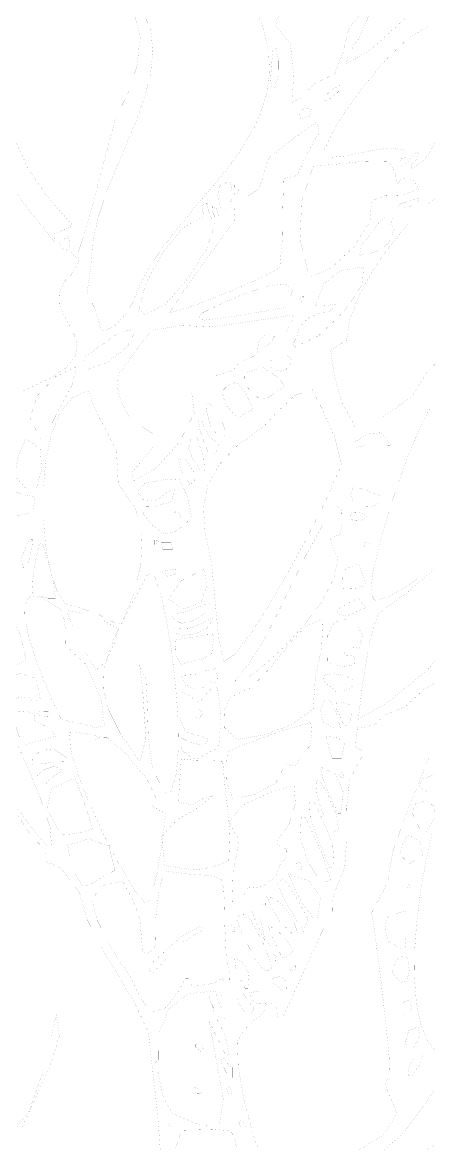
# Model space of a CAD drawing. Extents: x 0 to 56.3, y 0 to 80.3.
# Drawn here: x 16.38 to 24.9, y 29.67 to 53.19 of the extents above; entities that cross this region are included whole.
import ezdxf

# ---------------------------------------------------------------- set-up
doc = ezdxf.new("R2010")
doc.units = 0
doc.header["$LTSCALE"] = 0.000394
doc.header["$MEASUREMENT"] = 0
doc.layers.get('0').update_dxf_attribs({"linetype": 'CONTINUOUS'})
doc.layers.add('Alberi', color=8, linetype='CONTINUOUS')

# ---------------------------------------------------------------- blocks, each defined once
blk = doc.blocks.new('A$C3AE453EB')
at = {"layer": 'Alberi', "color": 9, "linetype": 'Continuous', "const_width": 0.001}
for points in [[(21.24, 53.56), (21.44, 53.053), (21.545, 52.577), (21.565, 52.131), (21.51, 51.709), (21.39, 51.309), (21.215, 50.928), (20.996, 50.56), (20.743, 50.204), (20.465, 49.855), (20.173, 49.51), (19.878, 49.165), (19.589, 48.817), (19.317, 48.462), (19.071, 48.097), (18.862, 47.717), (18.7, 47.32), (18.527, 47.057), (18.32, 46.823), (18.04, 46.7), (17.911, 47.159), (17.732, 47.508), (17.81, 48.04), (17.854, 48.583), (17.973, 49.112), (18.145, 49.631), (18.349, 50.14), (18.564, 50.64), (18.769, 51.133), (18.943, 51.621), (19.066, 52.103), (19.115, 52.583), (19.07, 53.06), (18.799, 53.588)], [(24.93, 54.107), (24.69, 53.53), (24.219, 53.094), (23.685, 52.61), (23.18, 52.32), (23.21, 52.464), (23.273, 52.587), (23.33, 52.71), (23.447, 52.844), (23.595, 53.188), (23.767, 53.699), (23.954, 54.333), (24.146, 55.044), (24.337, 55.789), (24.517, 56.525), (24.678, 57.206), (24.811, 57.788), (24.908, 58.228)], [(18.53, 53.85), (18.653, 53.545), (18.77, 53.212), (18.86, 52.82)], [(25.072, 50.714), (24.838, 50.316), (24.56, 50.12), (24.553, 50.15), (24.55, 50.18), (24.55, 50.21), (24.62, 50.282), (24.677, 50.365), (24.7, 50.47), (24.583, 50.402), (24.497, 50.298), (24.42, 50.19), (24.38, 50.19), (24.343, 50.187), (24.31, 50.18), (24.31, 50.23), (24.313, 50.277), (24.32, 50.32), (24.36, 50.34), (24.403, 50.357), (24.45, 50.37), (24.45, 50.417), (24.45, 50.46), (24.45, 50.5), (24.082, 50.553), (23.623, 50.483), (23.174, 50.385), (22.834, 50.354), (22.703, 50.485), (22.88, 50.87), (23.137, 51.29), (23.54, 51.844), (24.018, 52.413), (24.505, 52.879), (24.93, 53.12)], [(18.33, 51.17), (18.587, 51.693), (18.783, 52.274), (18.84, 52.81)], [(17.41, 48.95), (16.881, 49.554), (16.508, 50.095), (16.243, 50.674), (16.04, 51.39)], [(17.55, 48.37), (17.686, 48.775), (17.933, 49.676), (18.183, 50.624), (18.33, 51.17)], [(17.04, 48.59), (16.58, 49.17), (16.11, 49.777), (15.79, 50.33)], [(25.415, 46.401), (24.87, 45.84), (24.552, 45.343), (23.931, 44.901), (23.36, 44.71), (23.081, 45.229), (22.922, 45.788), (22.85, 46.3), (22.944, 46.375), (23.066, 46.449), (23.18, 46.51), (23.251, 46.956), (23.444, 47.456), (23.732, 47.98), (24.086, 48.495), (24.48, 48.969), (24.883, 49.372), (25.27, 49.67)], [(17.39, 48.9), (17.393, 48.92), (17.4, 48.937), (17.41, 48.95)], [(17.04, 48.75), (17.153, 48.8), (17.27, 48.85), (17.39, 48.9)], [(17.05, 48.59), (17.043, 48.647), (17.04, 48.7), (17.04, 48.75)], [(17.26, 47.76), (17.401, 47.892), (17.519, 48.085), (17.58, 48.25)], [(17.58, 48.25), (17.496, 48.266), (17.444, 48.308), (17.4, 48.37)], [(17.54, 48.39), (17.493, 48.39), (17.45, 48.39), (17.41, 48.39)], [(16.38, 45.45), (16.957, 45.716), (17.312, 45.96), (17.489, 46.187), (17.528, 46.403), (17.473, 46.613), (17.365, 46.822), (17.248, 47.036), (17.163, 47.26), (17.153, 47.5), (17.26, 47.76)], [(25.079, 41.816), (24.563, 41.429), (24.108, 41.16), (23.77, 41.06), (23.692, 41.212), (23.731, 41.616), (23.861, 42.197), (24.056, 42.88), (24.289, 43.59), (24.534, 44.25), (24.763, 44.785), (24.95, 45.12)], [(16.55, 42.16), (16.54, 42.16), (16.53, 42.16), (16.52, 42.16)], [(25.1, 31.55), (24.889, 31.807), (24.74, 32.172), (24.648, 32.627), (24.607, 33.152), (24.612, 33.729), (24.658, 34.339), (24.738, 34.962), (24.847, 35.581), (24.979, 36.175)], [(21.416, 29.313), (21.212, 29.883), (21.029, 30.586), (20.908, 31.277), (20.891, 31.81), (21.02, 32.04), (21.189, 32.219), (21.427, 32.405), (21.51, 32.61), (21.307, 32.598), (21.183, 32.689), (21.14, 32.83), (21.329, 32.867), (21.458, 32.824), (21.56, 32.62), (21.658, 32.598), (21.709, 32.512), (21.74, 32.33), (21.773, 32.33), (21.81, 32.33), (21.85, 32.33), (22.184, 33.059), (22.633, 34.045), (22.88, 34.54), (22.881, 34.708), (22.892, 34.82), (22.92, 34.92), (23.143, 35.463), (23.187, 36.074), (23.181, 36.703), (23.249, 37.302), (23.52, 37.82), (23.52, 37.847), (23.52, 37.87), (23.52, 37.89), (23.47, 37.927), (23.42, 37.96), (23.37, 37.99), (23.38, 38.127), (23.393, 38.26), (23.41, 38.39), (23.621, 38.409), (23.795, 38.472), (23.96, 38.65), (24.406, 38.826), (24.784, 39.175), (25.21, 39.43)], [(24.919, 37.777), (24.655, 37.123), (24.374, 36.437), (24.151, 35.782), (24.06, 35.22), (23.943, 34.932), (23.814, 34.725), (23.71, 34.51), (23.767, 34.157), (23.874, 33.334), (23.991, 32.342), (24.076, 31.48), (24.09, 31.05), (24.05, 31.027), (24.013, 31), (23.98, 30.97), (24.03, 30.788), (24.137, 30.556), (24.24, 30.3), (23.955, 29.845), (23.291, 29.454)], [(16.348, 29.972), (16.639, 30.595), (16.952, 31.283), (17.149, 31.92), (17.09, 32.39), (16.993, 31.931), (16.794, 31.135), (16.518, 30.354), (16.19, 29.94)], [(16.104, 38.385), (16.402, 37.756), (16.723, 36.997), (16.956, 36.31), (16.99, 35.9), (16.96, 35.9), (16.93, 35.9), (16.9, 35.9), (16.601, 36.264), (16.273, 36.694)], [(16.282, 36.544), (16.538, 36.153), (16.86, 35.82), (16.853, 35.747), (16.85, 35.67), (16.85, 35.59), (16.999, 35.53), (17.191, 35.441), (17.58, 34.92), (17.736, 34.369), (18.025, 33.798), (18.381, 33.212), (18.735, 32.614), (19.02, 32.01), (19.073, 31.526), (19.147, 30.907), (19.22, 30.22), (19.27, 29.534)], [(20, 38.7), (20.03, 38.727), (20.06, 38.75), (20.09, 38.77)], [(20.04, 38.58), (20.023, 38.62), (20.01, 38.66), (20, 38.7)], [(20.07, 38.57), (20.1, 38.61), (20.133, 38.647), (20.17, 38.68)], [(20.09, 38.77), (20.12, 38.75), (20.15, 38.727), (20.18, 38.7)], [(17.89, 38.14), (17.91, 38.15), (17.933, 38.157), (17.96, 38.16)], [(19.03, 33.39), (19.374, 33.711), (19.692, 33.987), (20.11, 34.24)], [(19.12, 33.25), (19.434, 33.59), (19.739, 33.89), (20.16, 34.15)], [(20.16, 34.2), (20.143, 34.21), (20.13, 34.217), (20.12, 34.22)], [(20.16, 34.15), (20.16, 34.17), (20.16, 34.187), (20.16, 34.2)], [(21.68, 33.57), (21.69, 33.57), (21.7, 33.57), (21.71, 33.57)], [(19.08, 33.26), (19.045, 33.307), (19.039, 33.343), (19.03, 33.39)]]:
    blk.add_lwpolyline(points, dxfattribs=at)
for points in [[(22.04, 51.5), (22.071, 52.118), (21.999, 52.749), (21.69, 53.12), (21.804, 53.516), (22.08, 54.2), (22.424, 54.956), (22.74, 55.568), (22.93, 55.82), (23.091, 55.442), (23.329, 54.68), (23.497, 53.866), (23.45, 53.33), (23.226, 53.044), (23.11, 52.559), (22.927, 52.103), (22.5, 51.9), (22.365, 51.75), (22.221, 51.604)], [(21.61, 51.8), (21.587, 52.012), (21.617, 52.392), (21.64, 52.65), (21.66, 52.65), (21.683, 52.647), (21.71, 52.64), (21.753, 52.389), (21.754, 52.098), (21.67, 51.8), (21.65, 51.8), (21.63, 51.8)], [(22.71, 51.54), (22.71, 51.57), (22.71, 51.597), (22.71, 51.62), (22.824, 51.728), (22.933, 51.813), (23.08, 51.88), (23.08, 51.86), (23.083, 51.837), (23.09, 51.81), (22.984, 51.708), (22.876, 51.63), (22.81, 51.56), (22.773, 51.557), (22.74, 51.55)], [(22.21, 51.17), (22.203, 51.22), (22.2, 51.27), (22.2, 51.32), (22.262, 51.36), (22.331, 51.388), (22.44, 51.36), (22.418, 51.235), (22.345, 51.188)], [(19.46, 47.09), (19.764, 47.554), (20.396, 48.443), (20.82, 49), (20.837, 49.28), (21.073, 49.514), (21.35, 49.7), (21.544, 50.335), (22.009, 50.709), (22.57, 51.11), (22.606, 50.878), (22.337, 50.399), (22.16, 50), (22.053, 49.937), (21.953, 49.927), (21.86, 49.91), (21.844, 49.312), (21.836, 48.665), (21.78, 48.04), (21.439, 47.854), (20.706, 47.531), (19.931, 47.226)], [(22.4, 47.84), (22.205, 48.633), (22.241, 49.437), (22.48, 50.17), (22.986, 50.214), (23.524, 50.27), (24.07, 50.26), (24.145, 50.142), (24.215, 49.991), (24.23, 49.78), (24.26, 49.82), (24.29, 49.86), (24.32, 49.9), (24.467, 49.91), (24.59, 49.874), (24.69, 49.69), (24.374, 49.566), (24.006, 49.555), (23.71, 49.45), (23.673, 49.005), (23.329, 48.473), (22.848, 48.027)], [(20.54, 49.26), (20.474, 49.547), (20.513, 49.75), (20.74, 49.87), (20.768, 49.672), (20.772, 49.475), (20.66, 49.25), (20.62, 49.257), (20.58, 49.26)], [(20.83, 49.58), (20.823, 49.72), (20.82, 49.857), (20.82, 49.99), (20.843, 49.99), (20.87, 49.99), (20.9, 49.99), (20.9, 49.86), (20.903, 49.73), (20.91, 49.6), (20.88, 49.597), (20.853, 49.59)], [(24.39, 49.3), (24.35, 49.3), (24.31, 49.3), (24.27, 49.3), (24.273, 49.327), (24.28, 49.35), (24.29, 49.37), (24.43, 49.417), (24.573, 49.46), (24.72, 49.5), (24.65, 49.391), (24.507, 49.323)], [(18.96, 47.05), (18.91, 47.087), (18.863, 47.12), (18.82, 47.15), (18.963, 47.7), (19.313, 48.343), (19.748, 48.877), (20.15, 49.1), (20.174, 49.18), (20.156, 49.254), (20.14, 49.32), (20.15, 49.34), (20.16, 49.357), (20.17, 49.37), (20.2, 49.377), (20.23, 49.38), (20.26, 49.38), (20.275, 49.258), (20.319, 49.125), (20.42, 48.97), (20.258, 48.468), (19.866, 47.83), (19.386, 47.283)], [(20.42, 49.1), (20.378, 49.184), (20.362, 49.25), (20.36, 49.32), (20.434, 49.298), (20.473, 49.239), (20.5, 49.09), (20.47, 49.097), (20.443, 49.1)], [(23.45, 48.3), (23.496, 48.506), (23.794, 48.891), (23.98, 49.11), (24.033, 49.11), (24.09, 49.11), (24.15, 49.11), (24.133, 49.05), (24.12, 48.99), (24.11, 48.93), (24.133, 48.91), (24.16, 48.89), (24.19, 48.87), (24.065, 48.554), (23.775, 48.364)], [(17.26, 48.37), (17.223, 48.43), (17.19, 48.487), (17.16, 48.54), (17.213, 48.597), (17.27, 48.65), (17.33, 48.7), (17.372, 48.592), (17.358, 48.478)], [(22.08, 46.37), (22.07, 46.397), (22.063, 46.42), (22.06, 46.44), (22.138, 46.6), (22.192, 46.787), (22.37, 46.98), (22.56, 47.069), (22.853, 47.138), (22.95, 47.28), (22.803, 47.255), (22.637, 47.242), (22.53, 47.25), (22.71, 47.714), (23.054, 47.977), (23.54, 48.06), (23.513, 47.685), (23.136, 47.129), (22.596, 46.616)], [(20.19, 46.94), (20.16, 46.947), (20.13, 46.95), (20.1, 46.95), (20.1, 46.99), (20.103, 47.03), (20.11, 47.07), (20.279, 47.155), (20.635, 47.323), (21.086, 47.512), (21.535, 47.658), (21.888, 47.699), (22.052, 47.57), (21.93, 47.21), (21.33, 47.109), (20.743, 47.008)], [(22.19, 47.33), (22.193, 47.36), (22.2, 47.39), (22.21, 47.42), (22.233, 47.427), (22.26, 47.43), (22.29, 47.43), (22.283, 47.4), (22.28, 47.37), (22.28, 47.34), (22.25, 47.34), (22.22, 47.337)], [(18.71, 43.57), (18.68, 43.76), (18.891, 43.997), (19.112, 44.268), (19.113, 44.56), (18.66, 44.86), (18.471, 45.171), (18.382, 45.473), (18.36, 45.75), (18.709, 46.237), (19.081, 46.724), (19.73, 46.83), (20.359, 46.798), (21.354, 46.942), (22.07, 47.05), (22.025, 46.884), (21.909, 46.69), (21.75, 46.69), (21.646, 46.581), (21.617, 46.47), (21.46, 46.38), (21.46, 46.46), (21.46, 46.54), (21.46, 46.62), (21.354, 46.53), (21.313, 46.351), (21.3, 46.22), (21.096, 46.121), (20.944, 46.06), (20.78, 45.88), (20.475, 45.795), (20.108, 45.609), (19.93, 45.43), (19.983, 44.988), (19.676, 44.388), (19.192, 43.844)], [(17.75, 45.91), (17.665, 45.995), (17.665, 46.086), (17.68, 46.15), (17.965, 46.371), (18.421, 46.683), (18.78, 46.77), (18.584, 46.392), (18.159, 46.055)], [(21.79, 45.87), (21.684, 45.892), (21.616, 45.938), (21.57, 45.98), (21.57, 46.02), (21.57, 46.057), (21.57, 46.09), (21.69, 46.13), (21.81, 46.17), (21.93, 46.21), (21.96, 46.187), (21.993, 46.16), (22.03, 46.13), (21.994, 45.996), (21.906, 45.904)], [(16.75, 44.45), (16.535, 44.893), (16.699, 45.366), (17.078, 45.759), (17.51, 45.96), (17.42, 45.58), (17.086, 44.957), (16.83, 44.45), (16.8, 44.45), (16.773, 44.45)], [(21.37, 45.27), (21.029, 45.598), (21.034, 45.812), (21.4, 45.96), (21.556, 45.861), (21.771, 45.72), (21.88, 45.56), (21.708, 45.436), (21.536, 45.321)], [(20.89, 44.89), (20.705, 45.095), (20.615, 45.258), (20.57, 45.45), (20.654, 45.535), (20.739, 45.595), (20.87, 45.64), (21.084, 45.384), (21.216, 45.074)], [(18.32, 40.59), (17.948, 40.781), (17.589, 40.903), (17.27, 41), (17.097, 41.274), (16.96, 41.692), (16.863, 42.213), (16.813, 42.799), (16.813, 43.41), (16.868, 44.007), (16.985, 44.55), (17.167, 44.999), (17.421, 45.316), (17.75, 45.46), (17.998, 44.878), (18.349, 44.219), (18.39, 43.49), (18.745, 43.012), (18.888, 42.436), (18.862, 41.808), (18.705, 41.174), (18.46, 40.58), (18.41, 40.587), (18.363, 40.59)], [(20.6, 39.78), (20.493, 40.294), (20.41, 41.183), (20.35, 41.83), (20.212, 42.471), (20.18, 43.013), (20.27, 43.481), (20.5, 43.904), (20.888, 44.308), (21.45, 44.72), (21.732, 45.022), (22.091, 45.359), (22.46, 45.48), (22.655, 45.105), (22.929, 44.499), (23.08, 43.898), (22.91, 43.54), (22.83, 43.336), (22.615, 42.889), (22.303, 42.285), (21.931, 41.604), (21.537, 40.93), (21.159, 40.347), (20.834, 39.936)], [(20.49, 44.52), (20.331, 44.69), (20.249, 45.014), (20.23, 45.21), (20.25, 45.21), (20.273, 45.21), (20.3, 45.21), (20.424, 45.026), (20.582, 44.788), (20.66, 44.55), (20.607, 44.516), (20.556, 44.515)], [(20.29, 44.1), (20.189, 44.393), (20.105, 44.634), (20.07, 44.86), (20.09, 44.86), (20.113, 44.86), (20.14, 44.86), (20.196, 44.665), (20.291, 44.502), (20.5, 44.34), (20.48, 44.253), (20.436, 44.171), (20.39, 44.09), (20.353, 44.097), (20.32, 44.1)], [(16.47, 43.39), (16.209, 43.683), (16.288, 44.071), (16.44, 44.45), (16.746, 44.255), (16.787, 43.825), (16.66, 43.39), (16.593, 43.39), (16.53, 43.39)], [(20.11, 43.79), (19.93, 44.086), (19.863, 44.255), (19.93, 44.51), (19.96, 44.51), (19.993, 44.51), (20.03, 44.51), (20.092, 44.33), (20.185, 44.024), (20.2, 43.79), (20.17, 43.79), (20.14, 43.79)], [(23.35, 44.27), (23.35, 44.31), (23.35, 44.347), (23.35, 44.38), (23.623, 44.551), (23.903, 44.58), (24.13, 44.31), (23.837, 44.318), (23.63, 44.316)], [(19.89, 43.5), (19.757, 43.7), (19.693, 43.868), (19.66, 44.02), (19.7, 44.027), (19.743, 44.03), (19.79, 44.03), (19.887, 43.907), (19.99, 43.721), (20, 43.51), (19.96, 43.51), (19.923, 43.507)], [(19.35, 42.46), (19.119, 42.628), (18.928, 42.849), (18.87, 43.03), (19.154, 43.035), (19.5, 43.132), (19.57, 43.39), (19.55, 43.39), (19.53, 43.39), (19.51, 43.39), (19.169, 43.152), (18.901, 43.174), (18.796, 43.337), (18.946, 43.522), (19.44, 43.61), (19.683, 43.592), (19.847, 43.209), (19.93, 42.81), (19.755, 42.626), (19.578, 42.504)], [(16.3, 42.84), (16.166, 42.912), (16.07, 42.998), (15.99, 43.05), (16.008, 43.186), (16.052, 43.271), (16.11, 43.36), (16.254, 43.333), (16.416, 43.277), (16.64, 43.23), (16.61, 42.998), (16.504, 42.886)], [(23.54, 43.03), (23.326, 43.137), (23.264, 43.287), (23.33, 43.46), (23.513, 43.397), (23.7, 43.33), (23.89, 43.26), (23.89, 43.217), (23.89, 43.17), (23.89, 43.12), (23.777, 43.05), (23.66, 43.034)], [(20.86, 39.32), (20.853, 39.347), (20.85, 39.37), (20.85, 39.39), (21.168, 39.782), (21.469, 40.276), (21.758, 40.837), (22.045, 41.43), (22.335, 42.021), (22.638, 42.576), (22.96, 43.06), (23.081, 42.951), (23.089, 42.703), (23.05, 42.44), (22.983, 42.427), (22.92, 42.41), (22.86, 42.39), (22.853, 42.36), (22.85, 42.33), (22.85, 42.3), (22.998, 41.96), (22.917, 41.529), (22.666, 41.049), (22.301, 40.559), (21.881, 40.101), (21.462, 39.714), (21.103, 39.44)], [(19.61, 42.74), (19.593, 42.75), (19.58, 42.76), (19.57, 42.77), (19.57, 42.817), (19.57, 42.86), (19.57, 42.9), (19.59, 42.92), (19.61, 42.937), (19.63, 42.95), (19.683, 42.874), (19.697, 42.784)], [(23.35, 42.74), (23.32, 42.75), (23.293, 42.76), (23.27, 42.77), (23.27, 42.817), (23.273, 42.86), (23.28, 42.9), (23.365, 42.907), (23.461, 42.9), (23.6, 42.84), (23.549, 42.757), (23.441, 42.737)], [(16.38, 41.74), (16.356, 41.949), (16.441, 42.162), (16.51, 42.33), (16.533, 42.337), (16.56, 42.34), (16.59, 42.34), (16.573, 42.149), (16.51, 41.878)], [(19.15, 42.24), (19.15, 42.27), (19.15, 42.3), (19.15, 42.33), (19.2, 42.325), (19.234, 42.302), (19.23, 42.25), (19.2, 42.25), (19.173, 42.247)], [(16.91, 41.11), (16.731, 41.154), (16.646, 41.183), (16.58, 41.22), (16.603, 41.592), (16.66, 41.925), (16.73, 42.25), (16.75, 42.257), (16.773, 42.26), (16.8, 42.26), (16.901, 41.915), (17.016, 41.508), (17.07, 41.11), (17.013, 41.11), (16.96, 41.11)], [(19.32, 42.13), (19.31, 42.18), (19.3, 42.227), (19.29, 42.27), (19.36, 42.27), (19.43, 42.27), (19.5, 42.27), (19.51, 42.227), (19.52, 42.18), (19.53, 42.13), (19.46, 42.13), (19.39, 42.13)], [(23.56, 42.18), (23.553, 42.21), (23.55, 42.24), (23.55, 42.27), (23.59, 42.277), (23.63, 42.28), (23.67, 42.28), (23.66, 42.25), (23.65, 42.217), (23.64, 42.18), (23.61, 42.18), (23.583, 42.18)], [(23.43, 38.57), (23.516, 39.285), (23.674, 40.238), (23.84, 40.78), (24.435, 41.215), (25.105, 41.788), (25.56, 42.03), (25.447, 41.395), (25.327, 40.766), (25.26, 40.05), (24.857, 39.582), (24.073, 38.945)], [(19.4, 41.57), (19.39, 41.61), (19.383, 41.65), (19.38, 41.69), (19.453, 41.7), (19.53, 41.71), (19.61, 41.72), (19.61, 41.697), (19.61, 41.67), (19.61, 41.64), (19.542, 41.595), (19.468, 41.575)], [(19.78, 40.88), (19.437, 41.082), (19.706, 41.471), (20.19, 41.72), (20.253, 41.374), (20.131, 41.034)], [(23.11, 41.32), (23.099, 41.687), (23.431, 41.837), (23.6, 41.39), (23.442, 41.325), (23.275, 41.312)], [(19.36, 37.03), (19.112, 37.518), (19.02, 38.176), (19, 38.857), (18.968, 39.414), (18.84, 39.7), (18.904, 39.132), (18.969, 38.158), (18.84, 37.69), (18.434, 38.267), (18.186, 38.764), (18.078, 39.208), (18.091, 39.626), (18.208, 40.048), (18.411, 40.499), (18.681, 41.007), (19, 41.6), (19.043, 41.607), (19.09, 41.61), (19.14, 41.61), (19.266, 41.249), (19.39, 40.708), (19.501, 40.046), (19.589, 39.325), (19.642, 38.604), (19.65, 37.943), (19.603, 37.401), (19.49, 37.04), (19.443, 37.04), (19.4, 37.037)], [(15.9, 39.71), (15.77, 39.831), (15.747, 39.936), (15.75, 40.03), (15.855, 40.14), (15.951, 40.257), (16.01, 40.36), (15.871, 40.342), (15.755, 40.308), (15.63, 40.29), (15.567, 40.451), (15.603, 40.57), (15.68, 40.67), (15.565, 40.79), (15.465, 40.824), (15.39, 41.01), (15.93, 40.937), (16.314, 40.401), (16.46, 39.8), (16.261, 39.717), (16.065, 39.707)], [(17.91, 38.4), (17.732, 38.451), (17.401, 38.52), (17.19, 38.57), (17.093, 38.77), (16.95, 39.088), (16.787, 39.483), (16.628, 39.913), (16.499, 40.336), (16.425, 40.711), (16.431, 40.994), (16.542, 41.145), (16.783, 41.121), (17.18, 40.88), (17.255, 40.648), (17.285, 40.439), (17.28, 40.14), (17.29, 40.127), (17.3, 40.11), (17.31, 40.09), (17.715, 39.713), (18.035, 38.967), (18.1, 38.43), (18.033, 38.42), (17.97, 38.41)], [(19.72, 40.58), (19.66, 40.61), (19.603, 40.64), (19.55, 40.67), (19.54, 40.707), (19.533, 40.74), (19.53, 40.77), (19.848, 40.832), (20.122, 40.948), (20.32, 41.01), (20.209, 40.792), (19.964, 40.638)], [(23.2, 40.74), (23.133, 40.75), (23.07, 40.76), (23.01, 40.77), (23, 40.81), (22.993, 40.847), (22.99, 40.88), (23.431, 41.115), (23.579, 40.912)], [(17.93, 39.6), (17.716, 39.958), (17.434, 40.52), (17.3, 40.85), (17.629, 40.801), (18.034, 40.667), (18.39, 40.47), (18.315, 40.178), (18.138, 39.792)], [(19.75, 40.33), (19.683, 40.35), (19.62, 40.367), (19.56, 40.38), (19.553, 40.41), (19.55, 40.437), (19.55, 40.46), (19.874, 40.475), (20.106, 40.568), (20.39, 40.69), (20.237, 40.468), (19.989, 40.359)], [(20.89, 38.15), (20.627, 38.381), (20.617, 38.753), (20.74, 39.03), (21.188, 39.239), (21.585, 39.651), (21.953, 40.122), (22.314, 40.509), (22.69, 40.67), (22.658, 40.071), (22.526, 39.432), (22.48, 38.78), (22.006, 38.448), (21.444, 38.242)], [(23.11, 39.68), (22.958, 39.703), (22.875, 39.724), (22.79, 39.76), (22.782, 40.329), (22.939, 40.614), (23.173, 40.671), (23.394, 40.56), (23.516, 40.337), (23.45, 40.06), (23.38, 40.07), (23.31, 40.077), (23.24, 40.08), (23.169, 40.027), (23.147, 39.983), (23.13, 39.91), (23.203, 39.907), (23.28, 39.9), (23.36, 39.89), (23.35, 39.83), (23.343, 39.77), (23.34, 39.71), (23.26, 39.7), (23.183, 39.69)], [(19.71, 39.71), (19.595, 39.903), (19.589, 40.081), (19.6, 40.24), (19.861, 40.275), (20.179, 40.335), (20.4, 40.35), (20.353, 39.953), (20.173, 39.838), (19.8, 39.76), (19.79, 39.747), (19.783, 39.73), (19.78, 39.71), (19.753, 39.71), (19.73, 39.71)], [(16.57, 38.96), (16.543, 38.99), (16.52, 39.017), (16.5, 39.04), (16.36, 39.027), (16.223, 39.01), (16.09, 38.99), (16.008, 39.152), (15.986, 39.275), (15.97, 39.41), (16.337, 39.53), (16.67, 39.424), (16.75, 38.99), (16.71, 38.969), (16.663, 38.961)], [(20, 39.21), (19.81, 39.281), (19.744, 39.387), (19.72, 39.49), (20.02, 39.509), (20.21, 39.585), (20.43, 39.63), (20.456, 39.555), (20.468, 39.472), (20.46, 39.33), (20.403, 39.34), (20.35, 39.35), (20.3, 39.36), (20.191, 39.25), (20.089, 39.214)], [(22.96, 39.15), (22.7, 39.377), (22.712, 39.497), (22.891, 39.529), (23.128, 39.491), (23.315, 39.403), (23.345, 39.283), (23.11, 39.15), (23.06, 39.15), (23.01, 39.15)], [(20.01, 37.72), (19.91, 37.79), (19.813, 37.857), (19.72, 37.92), (19.713, 38.01), (19.71, 38.097), (19.71, 38.18), (19.878, 38.097), (20.175, 38.01), (20.29, 38.16), (19.794, 38.314), (19.676, 38.61), (19.68, 39.13), (19.77, 39.121), (19.9, 39.072), (20.01, 38.95), (20.04, 38.95), (20.073, 38.947), (20.11, 38.94), (20.201, 39.08), (20.326, 39.194), (20.47, 39.24), (20.549, 38.644), (20.498, 37.983)], [(22.95, 38.37), (22.681, 38.522), (22.629, 38.752), (22.72, 38.99), (22.75, 38.99), (22.783, 38.99), (22.82, 38.99), (22.906, 38.841), (22.99, 38.632), (23.05, 38.39), (23.013, 38.387), (22.98, 38.38)], [(23.13, 38.44), (23.049, 38.612), (22.978, 38.772), (22.97, 38.93), (23.055, 38.932), (23.142, 38.918), (23.28, 38.86), (23.285, 38.747), (23.272, 38.591), (23.23, 38.43), (23.193, 38.437), (23.16, 38.44)], [(16.47, 38.04), (16.304, 38.212), (16.216, 38.478), (16.19, 38.67), (16.297, 38.731), (16.446, 38.743), (16.62, 38.69), (16.623, 38.637), (16.63, 38.58), (16.64, 38.52), (16.771, 38.471), (16.985, 38.36), (17.07, 38.21), (16.87, 38.157), (16.67, 38.1)], [(16.79, 38.61), (16.77, 38.62), (16.75, 38.63), (16.73, 38.64), (16.723, 38.67), (16.72, 38.7), (16.72, 38.73), (16.78, 38.737), (16.843, 38.74), (16.91, 38.74), (16.931, 38.716), (16.939, 38.688), (16.94, 38.63), (16.89, 38.627), (16.84, 38.62)], [(20.8, 36.9), (20.671, 37.214), (20.662, 37.6), (20.68, 37.88), (21.171, 38.09), (21.852, 38.337), (22.43, 38.5), (22.45, 38.261), (22.417, 38.01), (22.25, 37.85), (22.21, 37.767), (22.173, 37.68), (22.14, 37.59), (22.02, 37.603), (21.94, 37.624), (21.9, 37.63), (21.699, 37.241), (21.254, 36.99)], [(18.93, 34.73), (18.701, 35.032), (18.41, 35.521), (18.094, 36.127), (17.792, 36.779), (17.544, 37.405), (17.387, 37.936), (17.36, 38.3), (17.508, 38.293), (17.696, 38.268), (17.93, 38.22), (17.987, 38.188), (18.096, 38.18), (18.16, 38.18), (18.548, 37.847), (18.996, 37.307), (19.21, 36.86), (19.14, 36.825), (19.12, 36.796), (19.11, 36.74), (19.2, 36.69), (19.29, 36.64), (19.38, 36.59), (19.319, 36.012), (19.207, 35.362), (19.06, 34.77), (19.013, 34.76), (18.97, 34.747)], [(22.88, 37.74), (22.833, 37.9), (22.79, 38.057), (22.75, 38.21), (23, 38.184), (23.14, 38.053), (23.07, 37.74), (23.003, 37.74), (22.94, 37.74)], [(16.59, 37.6), (16.583, 37.67), (16.58, 37.737), (16.58, 37.8), (16.834, 37.932), (17.039, 37.948), (17.32, 37.76), (17.32, 37.737), (17.32, 37.71), (17.32, 37.68), (17.042, 37.671), (16.808, 37.643)], [(19.97, 35.41), (19.77, 35.44), (19.57, 35.47), (19.37, 35.5), (19.296, 36.108), (19.639, 36.48), (20.1, 36.732), (20.38, 36.98), (20.155, 36.897), (19.948, 36.777), (19.65, 36.82), (19.67, 37.13), (19.69, 37.437), (19.71, 37.74), (20.029, 37.705), (20.381, 37.699), (20.58, 37.69), (20.643, 37.02), (20.734, 36.241), (20.71, 35.61), (20.451, 35.501), (20.215, 35.44)], [(16.76, 37.19), (16.717, 37.278), (16.699, 37.335), (16.69, 37.41), (16.825, 37.514), (17.025, 37.58), (17.22, 37.51), (17.081, 37.403), (16.959, 37.324), (16.84, 37.19), (16.81, 37.19), (16.783, 37.19)], [(23, 36.6), (22.851, 36.932), (22.686, 37.312), (22.63, 37.57), (22.953, 37.417), (23.117, 37.047), (23.06, 36.6), (23.04, 36.6), (23.02, 36.6)], [(23.07, 37.34), (23.053, 37.38), (23.04, 37.42), (23.03, 37.46), (23.053, 37.457), (23.08, 37.45), (23.11, 37.44), (23.11, 37.41), (23.113, 37.377), (23.12, 37.34), (23.1, 37.34), (23.083, 37.34)], [(24.9, 37.03), (24.694, 37.161), (24.795, 37.323), (25.025, 37.423), (25.203, 37.366), (25.15, 37.06), (25.094, 37.039), (25.029, 37.031)], [(17.2, 36.15), (16.888, 36.678), (16.985, 37.122), (17.48, 37.33), (17.605, 37.018), (17.772, 36.536), (17.85, 36.27), (17.615, 36.199), (17.382, 36.161)], [(20.78, 34.74), (20.8, 35.364), (20.927, 36.026), (20.72, 36.41), (20.977, 36.757), (21.643, 37.061), (22.08, 37.18), (22.109, 36.794), (21.961, 36.34), (21.71, 36), (21.729, 35.944), (21.794, 35.894), (21.92, 35.85), (21.923, 35.722), (21.901, 35.638), (21.81, 35.57), (21.695, 35.275), (21.422, 35.059), (21.1, 35.03), (21.03, 34.897), (20.923, 34.787)], [(22.92, 36.22), (22.708, 36.539), (22.565, 36.938), (22.54, 37.27), (22.56, 37.277), (22.583, 37.28), (22.61, 37.28), (22.767, 37.02), (22.956, 36.614), (23.02, 36.24), (22.983, 36.237), (22.95, 36.23)], [(22.83, 35.46), (22.636, 35.92), (22.42, 36.494), (22.4, 36.9), (22.42, 36.9), (22.443, 36.9), (22.47, 36.9), (22.678, 36.463), (22.892, 35.941), (22.92, 35.47), (22.89, 35.47), (22.86, 35.467)], [(24.75, 36.21), (24.564, 36.593), (24.629, 36.801), (24.819, 36.851), (25.004, 36.759), (25.057, 36.54), (24.85, 36.21), (24.813, 36.21), (24.78, 36.21)], [(22.65, 35.15), (22.363, 35.577), (22.21, 36.081), (22.23, 36.52), (22.26, 36.52), (22.29, 36.517), (22.32, 36.51), (22.497, 36.129), (22.696, 35.685), (22.84, 35.21), (22.773, 35.168), (22.704, 35.152)], [(17.64, 35.06), (17.48, 35.328), (17.364, 35.676), (17.33, 35.93), (17.778, 36.062), (18.192, 35.909), (18.32, 35.4), (18.075, 35.274), (17.832, 35.12)], [(24.5, 35.53), (24.308, 35.729), (24.342, 35.925), (24.47, 36.15), (24.731, 36.003), (24.779, 35.718)], [(22.21, 35.41), (22.154, 35.472), (22.133, 35.515), (22.13, 35.57), (22.16, 35.567), (22.19, 35.56), (22.22, 35.55), (22.23, 35.51), (22.24, 35.467), (22.25, 35.42), (22.233, 35.42), (22.22, 35.417)], [(19.07, 32.41), (18.832, 32.771), (18.645, 33.176), (18.4, 33.51), (18.163, 33.918), (17.943, 34.362), (17.85, 34.768), (17.993, 35.065), (18.48, 35.18), (18.711, 34.746), (18.842, 34.371), (18.9, 33.71), (18.923, 33.69), (18.95, 33.67), (18.98, 33.65), (19.054, 33.697), (19.119, 33.747), (19.18, 33.82), (19.171, 34.367), (19.246, 34.983), (19.35, 35.39), (19.86, 35.323), (20.209, 35.3), (20.428, 35.276), (20.549, 35.204), (20.601, 35.038), (20.617, 34.731), (20.626, 34.237), (20.66, 33.51), (20.703, 33.389), (20.734, 33.248), (20.73, 33.06), (20.7, 33.06), (20.67, 33.057), (20.64, 33.05), (20.613, 33.08), (20.59, 33.11), (20.57, 33.14), (20.407, 33.037), (20.15, 32.991), (19.94, 32.98), (19.91, 33.037), (19.883, 33.09), (19.86, 33.14), (19.84, 33.14), (19.82, 33.14), (19.8, 33.14), (19.644, 32.849), (19.386, 32.522)], [(22.49, 34.39), (22.261, 34.705), (22.089, 35.019), (21.96, 35.32), (22.385, 35.192), (22.639, 34.858), (22.57, 34.39), (22.54, 34.39), (22.513, 34.39)], [(22.28, 34.11), (22.064, 34.468), (21.853, 34.829), (21.73, 35.14), (21.775, 35.183), (21.811, 35.204), (21.87, 35.22), (22.085, 34.91), (22.365, 34.387)], [(24.46, 35.04), (24.46, 35.06), (24.46, 35.08), (24.46, 35.1), (24.48, 35.097), (24.503, 35.09), (24.53, 35.08), (24.521, 35.059), (24.503, 35.048)], [(22.08, 34.04), (21.803, 34.3), (21.61, 34.607), (21.5, 34.88), (21.767, 34.74), (22.043, 34.414), (22.17, 34.04), (22.14, 34.04), (22.11, 34.04)], [(21.46, 33.94), (21.347, 34.182), (21.246, 34.399), (21.18, 34.58), (21.353, 34.412), (21.441, 34.102)], [(21.43, 34.66), (21.423, 34.7), (21.42, 34.737), (21.42, 34.77), (21.44, 34.77), (21.463, 34.77), (21.49, 34.77), (21.483, 34.74), (21.48, 34.707), (21.48, 34.67), (21.46, 34.67), (21.443, 34.667)], [(21.46, 33.29), (21.242, 33.569), (20.984, 34.095), (20.86, 34.4), (20.927, 34.448), (20.987, 34.473), (21.1, 34.48), (21.277, 34.17), (21.5, 33.741), (21.61, 33.35), (21.553, 33.308), (21.503, 33.292)], [(24.31, 33.76), (24.053, 33.926), (23.991, 34.148), (24.02, 34.4), (24.149, 34.468), (24.268, 34.506), (24.43, 34.54), (24.431, 34.351), (24.429, 33.989), (24.41, 33.76), (24.373, 33.76), (24.34, 33.76)], [(20.76, 34.12), (20.76, 34.17), (20.763, 34.217), (20.77, 34.26), (20.783, 34.257), (20.8, 34.25), (20.82, 34.24), (20.823, 34.2), (20.83, 34.157), (20.84, 34.11), (20.81, 34.117), (20.783, 34.12)], [(21.83, 33.57), (21.713, 33.813), (21.604, 34.051), (21.54, 34.24), (21.721, 34.146), (21.892, 33.968), (22.06, 33.74), (22.005, 33.647), (21.932, 33.59)], [(21.51, 33.79), (21.51, 33.827), (21.513, 33.86), (21.52, 33.89), (21.546, 33.876), (21.554, 33.844), (21.56, 33.81), (21.54, 33.807), (21.523, 33.8)], [(21.67, 33.54), (21.66, 33.57), (21.65, 33.6), (21.64, 33.63), (21.66, 33.627), (21.683, 33.62), (21.71, 33.61), (21.7, 33.58), (21.693, 33.547), (21.69, 33.51), (21.68, 33.52), (21.673, 33.53)], [(24.31, 33.05), (24.141, 33.266), (24.216, 33.508), (24.42, 33.65), (24.472, 33.505), (24.498, 33.299), (24.45, 33.08), (24.4, 33.07), (24.353, 33.06)], [(21.05, 32.93), (20.917, 33.183), (20.856, 33.361), (20.83, 33.58), (20.994, 33.481), (21.133, 33.237), (21.11, 32.93), (21.09, 32.93), (21.07, 32.93)], [(22.01, 33.3), (22.003, 33.34), (22, 33.377), (22, 33.41), (22.033, 33.41), (22.07, 33.407), (22.11, 33.4), (22.11, 33.37), (22.113, 33.34), (22.12, 33.31), (22.08, 33.31), (22.043, 33.307)], [(21.82, 32.87), (21.734, 32.979), (21.676, 33.012), (21.61, 33.04), (21.61, 33.07), (21.61, 33.1), (21.61, 33.13), (21.771, 33.17), (21.923, 33.074), (21.93, 32.88), (21.89, 32.88), (21.853, 32.877)], [(20.12, 30.05), (19.52, 30.3), (19.33, 30.654), (19.21, 31.21), (19.169, 31.25), (19.165, 31.324), (19.17, 31.37), (19.19, 31.39), (19.213, 31.41), (19.24, 31.43), (19.243, 32), (19.451, 32.491), (19.849, 32.813), (20.42, 32.87), (20.47, 32.708), (20.553, 32.509), (20.63, 32.28), (20.482, 32.335), (20.354, 32.585), (20.3, 32.74), (20.416, 32.366), (20.624, 31.968), (20.72, 31.52), (20.693, 31.52), (20.67, 31.517), (20.65, 31.51), (20.53, 31.757), (20.413, 32), (20.3, 32.24), (20.423, 31.546), (20.593, 30.601), (20.51, 30.06), (20.38, 30.06), (20.25, 30.057)], [(20.55, 32.77), (20.592, 32.77), (20.605, 32.764), (20.6, 32.75), (20.58, 32.76), (20.563, 32.767)], [(21.07, 32.4), (20.939, 32.581), (20.888, 32.713), (20.89, 32.9), (20.91, 32.9), (20.933, 32.9), (20.96, 32.9), (21.05, 32.767), (21.143, 32.63), (21.24, 32.49), (21.22, 32.46), (21.2, 32.43), (21.18, 32.4), (21.14, 32.4), (21.103, 32.4)], [(24.38, 32.38), (24.363, 32.39), (24.35, 32.397), (24.34, 32.4), (24.342, 32.568), (24.384, 32.639), (24.52, 32.68), (24.53, 32.61), (24.54, 32.54), (24.55, 32.47), (24.493, 32.422), (24.437, 32.395)], [(24.45, 31.68), (24.419, 31.808), (24.485, 32.033), (24.68, 32.12), (24.721, 31.975), (24.686, 31.845), (24.58, 31.68), (24.533, 31.68), (24.49, 31.68)], [(20.14, 31.58), (20.093, 31.62), (20.05, 31.657), (20.01, 31.69), (20.01, 31.71), (20.01, 31.73), (20.01, 31.75), (20.04, 31.757), (20.073, 31.76), (20.11, 31.76), (20.13, 31.737), (20.153, 31.71), (20.18, 31.68), (20.163, 31.65), (20.15, 31.617)], [(24.11, 29.05), (23.999, 29.214), (23.924, 29.343), (23.88, 29.46), (24.392, 29.906), (24.806, 30.456), (25.17, 31.054), (25.53, 31.64), (25.729, 31.554), (25.974, 31.366), (26.28, 31.18), (26.117, 30.762), (25.712, 30.258), (25.194, 29.772), (24.69, 29.405), (24.33, 29.26), (24.27, 29.347), (24.21, 29.43), (24.15, 29.51), (24.21, 29.371), (24.283, 29.25), (24.21, 29.05), (24.173, 29.05), (24.14, 29.05)], [(24.47, 31.09), (24.504, 31.318), (24.606, 31.462), (24.78, 31.55), (24.752, 31.387), (24.678, 31.27), (24.57, 31.1), (24.533, 31.1), (24.5, 31.097)], [(20.71, 31.06), (20.626, 31.224), (20.564, 31.353), (20.54, 31.47), (20.56, 31.47), (20.58, 31.47), (20.6, 31.47), (20.636, 31.407), (20.698, 31.34), (20.78, 31.27), (20.78, 31.2), (20.78, 31.127), (20.78, 31.05), (20.753, 31.057), (20.73, 31.06)], [(20.04, 30.72), (20.013, 30.74), (19.99, 30.76), (19.97, 30.78), (19.97, 30.807), (19.973, 30.83), (19.98, 30.85), (20.028, 30.833), (20.082, 30.801), (20.13, 30.75), (20.113, 30.729), (20.09, 30.721)], [(20.71, 30.71), (20.68, 30.787), (20.653, 30.86), (20.63, 30.93), (20.696, 30.867), (20.741, 30.807), (20.78, 30.71), (20.753, 30.71), (20.73, 30.71)], [(19.43, 30.01), (19.433, 30.04), (19.44, 30.07), (19.45, 30.1), (19.46, 30.097), (19.473, 30.09), (19.49, 30.08), (19.49, 30.067), (19.49, 30.05), (19.49, 30.03), (19.47, 30.027), (19.45, 30.02)], [(20.99, 29.96), (20.963, 30.02), (20.94, 30.08), (20.92, 30.14), (20.943, 30.147), (20.97, 30.15), (21, 30.15), (21.036, 30.091), (21.051, 30.047), (21.06, 29.98), (21.04, 29.96), (21.017, 29.948)], [(20.04, 29.1), (19.657, 29.316), (19.596, 29.594), (19.72, 29.95), (20.045, 29.957), (20.405, 29.967), (20.75, 29.94), (20.833, 29.78), (20.864, 29.627), (20.88, 29.4), (20.616, 29.247), (20.318, 29.14)]]:
    blk.add_lwpolyline(points, close=True, dxfattribs=at)

msp = doc.modelspace()

# ---------------------------------------------------------------- block references
at = {"linetype": 'Continuous'}
msp.add_blockref('A$C3AE453EB', (0, 0), dxfattribs=at)

doc.saveas('drawing.dxf')
